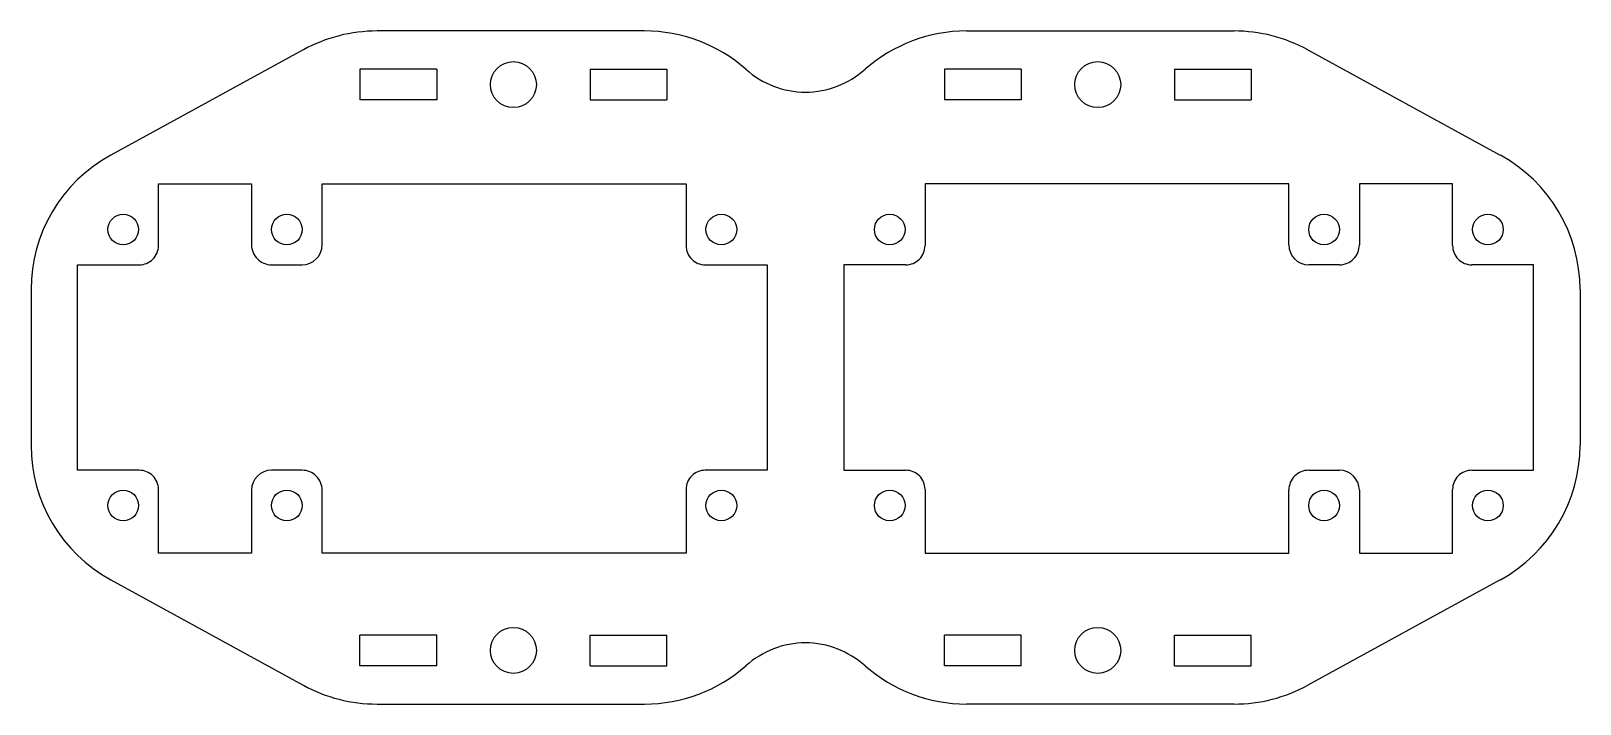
# Model space of a CAD drawing. Header units: millimetres. Extents: x -47 to 54, y -27 to 17.
import ezdxf

# ---------------------------------------------------------------- set-up
doc = ezdxf.new("R2010")
doc.units = ezdxf.units.MM

msp = doc.modelspace()

# ---------------------------------------------------------------- linework, layer by layer
at = {"color": 7, "linetype": 'Continuous', "lineweight": 25}
for p, q in [((-7.23, 16.97), (-24.67, 16.97)), ((13.77, 16.97), (31.21, 16.97)), ((-29.48, 15.74), (-42.03, 8.87)), ((36.01, 15.74), (48.57, 8.87)), ((-20.78, 14.47), (-25.78, 14.47)), ((-25.78, 14.47), (-25.78, 12.47)), ((-20.78, 14.47), (-20.78, 12.47)), ((-10.78, 14.47), (-10.78, 12.47)), ((-10.78, 14.47), (-5.78, 14.47)), ((-5.78, 14.47), (-5.78, 12.47)), ((12.32, 14.47), (12.32, 12.47)), ((17.32, 14.47), (12.32, 14.47)), ((17.32, 14.47), (17.32, 12.47)), ((27.32, 14.47), (32.32, 14.47)), ((27.32, 14.47), (27.32, 12.47)), ((32.32, 14.47), (32.32, 12.47)), ((-20.78, 12.47), (-25.78, 12.47)), ((-10.78, 12.47), (-5.78, 12.47)), ((17.32, 12.47), (12.32, 12.47)), ((27.32, 12.47), (32.32, 12.47)), ((-38.92, 2.97), (-38.92, 7.01)), ((-38.92, 7.01), (-32.85, 7.01)), ((-32.85, 7.01), (-32.85, 3.02)), ((-28.25, 3.02), (-28.25, 7.01)), ((-28.25, 7.01), (-4.52, 7.01)), ((-4.52, 7.01), (-4.52, 2.97)), ((11.06, 7.01), (11.06, 2.97)), ((34.78, 7.01), (11.06, 7.01)), ((34.78, 3.02), (34.78, 7.01)), ((39.38, 7.01), (39.38, 3.02)), ((45.46, 7.01), (39.38, 7.01)), ((45.46, 2.97), (45.46, 7.01)), ((-44.21, -11.68), (-44.21, 1.72)), ((-44.21, 1.72), (-40.17, 1.72)), ((-31.55, 1.72), (-29.55, 1.72)), ((-3.27, 1.72), (0.77, 1.72)), ((0.77, 1.72), (0.77, -11.68)), ((5.77, 1.72), (5.77, -11.68)), ((9.81, 1.72), (5.77, 1.72)), ((38.08, 1.72), (36.08, 1.72)), ((50.74, 1.72), (46.71, 1.72)), ((50.74, -11.68), (50.74, 1.72)), ((-47.23, 0.1), (-47.23, -10.05)), ((53.77, 0.1), (53.77, -10.05)), ((-40.17, -11.68), (-44.21, -11.68)), ((-29.55, -11.68), (-31.55, -11.68)), ((0.77, -11.68), (-3.27, -11.68)), ((5.77, -11.68), (9.81, -11.68)), ((36.08, -11.68), (38.08, -11.68)), ((46.71, -11.68), (50.74, -11.68)), ((-38.92, -17.08), (-38.92, -12.93)), ((-32.85, -12.98), (-32.85, -17.08)), ((-28.25, -17.08), (-28.25, -12.98)), ((-4.52, -12.93), (-4.52, -17.08)), ((11.06, -12.93), (11.06, -17.08)), ((34.78, -17.08), (34.78, -12.98)), ((39.38, -12.98), (39.38, -17.08)), ((45.46, -17.08), (45.46, -12.93)), ((-32.85, -17.08), (-38.92, -17.08)), ((-4.52, -17.08), (-28.25, -17.08)), ((11.06, -17.08), (34.78, -17.08)), ((39.38, -17.08), (45.46, -17.08)), ((-42.03, -18.82), (-29.48, -25.7)), ((48.57, -18.82), (36.01, -25.7)), ((-25.78, -24.43), (-25.78, -22.43)), ((-20.78, -22.43), (-25.78, -22.43)), ((-20.78, -24.43), (-20.78, -22.43)), ((-10.78, -24.43), (-10.78, -22.43)), ((-10.78, -22.43), (-5.78, -22.43)), ((-5.78, -24.43), (-5.78, -22.43)), ((12.32, -24.43), (12.32, -22.43)), ((17.32, -22.43), (12.32, -22.43)), ((17.32, -24.43), (17.32, -22.43)), ((27.32, -24.43), (27.32, -22.43)), ((27.32, -22.43), (32.32, -22.43)), ((32.32, -24.43), (32.32, -22.43)), ((-20.78, -24.43), (-25.78, -24.43)), ((-10.78, -24.43), (-5.78, -24.43)), ((17.32, -24.43), (12.32, -24.43)), ((27.32, -24.43), (32.32, -24.43)), ((-24.67, -26.93), (-7.23, -26.93)), ((31.21, -26.93), (13.77, -26.93))]:
    msp.add_line(p, q, dxfattribs=at)
for centre, radius in [((-15.78, 13.47), 1.5), ((22.32, 13.47), 1.5), ((-41.22, 4.02), 1), ((-30.55, 4.02), 1), ((-2.22, 4.02), 1), ((8.76, 4.02), 1), ((37.08, 4.02), 1), ((47.76, 4.02), 1), ((-41.22, -13.98), 1), ((-30.55, -13.98), 1), ((-2.22, -13.98), 1), ((8.76, -13.98), 1), ((37.08, -13.98), 1), ((47.76, -13.98), 1), ((-15.78, -23.43), 1.5), ((22.32, -23.43), 1.5)]:
    msp.add_circle(centre, radius, dxfattribs=at)
for centre, radius, start, end in [((-24.67, 6.97), 10, 90, 118.7007), ((-7.23, 6.97), 10, 48.5904, 90), ((13.77, 6.97), 10, 90, 131.4096), ((31.21, 6.97), 10, 61.2993, 90), ((3.35, 18.97), 6, 228.5904, 269.2073), ((3.18, 18.97), 6, 270.7927, 311.4096), ((-37.23, 0.1), 10, 118.7007, 180), ((43.77, 0.1), 10, 0, 61.2993), ((-40.17, 2.97), 1.25, 269.9998, 0), ((-31.55, 3.02), 1.3, 179.9998, 270), ((-29.55, 3.02), 1.3, 270, 360), ((-3.27, 2.97), 1.25, 180, 270.0007), ((9.81, 2.97), 1.25, 269.9993, 0), ((36.08, 3.02), 1.3, 180, 270), ((38.08, 3.02), 1.3, 270, 0.0002), ((46.71, 2.97), 1.25, 180, 270.0002), ((-37.23, -10.05), 10, 180, 241.2993), ((43.77, -10.05), 10, 298.7007, 0), ((-40.17, -12.93), 1.25, 359.9998, 90), ((-31.55, -12.98), 1.3, 90, 180), ((-29.55, -12.98), 1.3, 359.9998, 90), ((-3.27, -12.93), 1.25, 89.9997, 180), ((9.81, -12.93), 1.25, 360, 90.0003), ((36.08, -12.98), 1.3, 90, 180.0002), ((38.08, -12.98), 1.3, 0, 90), ((46.71, -12.93), 1.25, 90, 180.0002), ((3.35, -28.93), 6, 90.7927, 131.4096), ((3.18, -28.93), 6, 48.5904, 89.2073), ((-7.23, -16.93), 10, 270, 311.4096), ((13.77, -16.93), 10, 228.5904, 270), ((-24.67, -16.93), 10, 241.2993, 270), ((31.21, -16.93), 10, 270, 298.7007)]:
    msp.add_arc(centre, radius, start, end, dxfattribs=at)

doc.saveas('drawing.dxf')
